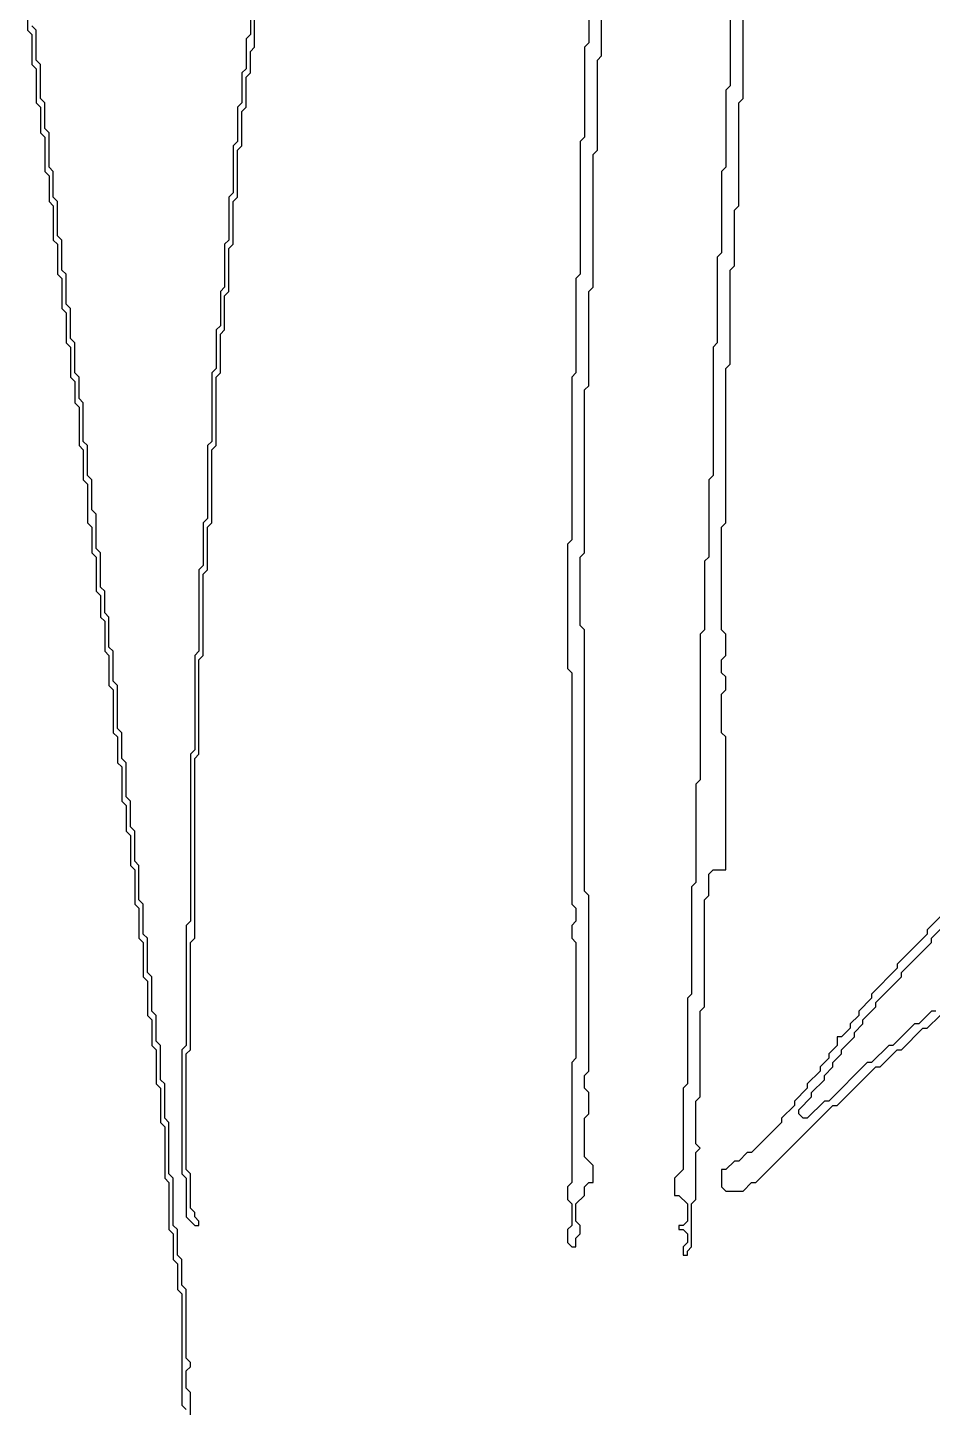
# Model space of a CAD drawing. Header units: metres. Extents: x 0 to 100, y 0 to 141.
# Drawn here: x 60.38 to 65.66, y 12.71 to 20.76 of the extents above; entities that cross this region are included whole.
import ezdxf

# ---------------------------------------------------------------- set-up
doc = ezdxf.new("R2010")
doc.units = ezdxf.units.M

msp = doc.modelspace()

# ---------------------------------------------------------------- linework, layer by layer
for points in [[(64.475, 21.225), (64.475, 20.425), (64.45, 20.4), (64.45, 19.95), (64.425, 19.925), (64.425, 19.45), (64.4, 19.425), (64.4, 18.925), (64.375, 18.9), (64.375, 18.15), (64.35, 18.125), (64.35, 17.675), (64.325, 17.65), (64.325, 17.25), (64.3, 17.225), (64.3, 16.375), (64.275, 16.35), (64.275, 15.775), (64.25, 15.75), (64.25, 15.125), (64.225, 15.1), (64.225, 14.6), (64.2, 14.575), (64.2, 14.1), (64.15, 14.05), (64.15, 13.95), (64.175, 13.95), (64.225, 13.9), (64.225, 13.8), (64.2, 13.775), (64.175, 13.775), (64.175, 13.75), (64.2, 13.75), (64.225, 13.725), (64.225, 13.675), (64.2, 13.65), (64.2, 13.6), (64.225, 13.6), (64.225, 13.625), (64.25, 13.65), (64.25, 13.9), (64.275, 13.925), (64.275, 14.2), (64.3, 14.225), (64.275, 14.25), (64.275, 14.5), (64.3, 14.525), (64.3, 15.025), (64.325, 15.05), (64.325, 15.675), (64.35, 15.7), (64.35, 15.825), (64.375, 15.85), (64.45, 15.85), (64.45, 16.625), (64.425, 16.65), (64.425, 16.875), (64.45, 16.9), (64.45, 16.975), (64.425, 17), (64.425, 17.075), (64.45, 17.1), (64.45, 17.225), (64.425, 17.25), (64.425, 17.85), (64.45, 17.875), (64.45, 18.775), (64.475, 18.8), (64.475, 19.35), (64.5, 19.375), (64.5, 19.7), (64.525, 19.725), (64.525, 20.325), (64.55, 20.35), (64.55, 21.15)], [(63.65, 21.05), (63.65, 20.675), (63.625, 20.65), (63.625, 20.125), (63.6, 20.1), (63.6, 19.325), (63.575, 19.3), (63.575, 18.75), (63.55, 18.725), (63.55, 17.775), (63.525, 17.75), (63.525, 17.025), (63.55, 17), (63.55, 15.65), (63.575, 15.625), (63.575, 15.55), (63.55, 15.525), (63.55, 15.45), (63.575, 15.425), (63.575, 14.75), (63.55, 14.725), (63.55, 14.025), (63.525, 14), (63.525, 13.925), (63.55, 13.9), (63.55, 13.775), (63.525, 13.75), (63.525, 13.675), (63.55, 13.65), (63.575, 13.65), (63.575, 13.7), (63.6, 13.725), (63.6, 13.775), (63.575, 13.8), (63.575, 13.9), (63.625, 13.95), (63.625, 14), (63.65, 14.025), (63.675, 14.025), (63.675, 14.125), (63.625, 14.175), (63.625, 14.4), (63.65, 14.425), (63.65, 14.55), (63.625, 14.575), (63.625, 14.65), (63.65, 14.675), (63.65, 15.7), (63.625, 15.725), (63.625, 17.25), (63.6, 17.275), (63.6, 17.675), (63.625, 17.7), (63.625, 18.65), (63.65, 18.675), (63.65, 19.225), (63.675, 19.25), (63.675, 20.025), (63.7, 20.05), (63.7, 20.575), (63.725, 20.6), (63.725, 20.975)], [(61.675, 21), (61.675, 20.725), (61.65, 20.7), (61.65, 20.525), (61.625, 20.5), (61.625, 20.325), (61.6, 20.3), (61.6, 20.1), (61.575, 20.075), (61.575, 19.8), (61.55, 19.775), (61.55, 19.525), (61.525, 19.5), (61.525, 19.25), (61.5, 19.225), (61.5, 19.025), (61.475, 19), (61.475, 18.775), (61.45, 18.75), (61.45, 18.35), (61.425, 18.325), (61.425, 17.9), (61.4, 17.875), (61.4, 17.625), (61.375, 17.6), (61.375, 17.125), (61.35, 17.1), (61.35, 16.55), (61.325, 16.525), (61.325, 15.55), (61.3, 15.525), (61.3, 14.825), (61.275, 14.8), (61.275, 14.075), (61.3, 14.05), (61.3, 13.825), (61.35, 13.775), (61.375, 13.775), (61.375, 13.8), (61.35, 13.825), (61.35, 13.85), (61.325, 13.875), (61.325, 14.075), (61.3, 14.1), (61.3, 14.775), (61.325, 14.8), (61.325, 15.425), (61.35, 15.45), (61.35, 16.5), (61.375, 16.525), (61.375, 17.075), (61.4, 17.1), (61.4, 17.575), (61.425, 17.6), (61.425, 17.85), (61.45, 17.875), (61.45, 18.3), (61.475, 18.325), (61.475, 18.725), (61.5, 18.75), (61.5, 18.975), (61.525, 19), (61.525, 19.2), (61.55, 19.225), (61.55, 19.475), (61.575, 19.5), (61.575, 19.75), (61.6, 19.775), (61.6, 20.05), (61.625, 20.075), (61.625, 20.275), (61.65, 20.3), (61.65, 20.475), (61.675, 20.5), (61.675, 20.625), (61.7, 20.65), (61.7, 20.825)], [(60.375, 20.925), (60.375, 20.75), (60.4, 20.725), (60.4, 20.55), (60.425, 20.525), (60.425, 20.325), (60.45, 20.3), (60.45, 20.15), (60.475, 20.125), (60.475, 19.925), (60.5, 19.9), (60.5, 19.75), (60.525, 19.725), (60.525, 19.525), (60.55, 19.5), (60.55, 19.325), (60.575, 19.3), (60.575, 19.125), (60.6, 19.1), (60.6, 18.925), (60.625, 18.9), (60.625, 18.725), (60.65, 18.7), (60.65, 18.575), (60.675, 18.55), (60.675, 18.325), (60.7, 18.3), (60.7, 18.125), (60.725, 18.1), (60.725, 17.875), (60.75, 17.85), (60.75, 17.7), (60.775, 17.675), (60.775, 17.475), (60.8, 17.45), (60.8, 17.325), (60.825, 17.3), (60.825, 17.125), (60.85, 17.1), (60.85, 16.925), (60.875, 16.9), (60.875, 16.65), (60.9, 16.625), (60.9, 16.475), (60.925, 16.45), (60.925, 16.25), (60.95, 16.225), (60.95, 16.075), (60.975, 16.05), (60.975, 15.875), (61, 15.85), (61, 15.65), (61.025, 15.625), (61.025, 15.45), (61.05, 15.425), (61.05, 15.225), (61.075, 15.2), (61.075, 15), (61.1, 14.975), (61.1, 14.825), (61.125, 14.8), (61.125, 14.6), (61.15, 14.575), (61.15, 14.375), (61.175, 14.35), (61.175, 14.05), (61.2, 14.025), (61.2, 13.75), (61.225, 13.725), (61.225, 13.575), (61.25, 13.55), (61.25, 13.4), (61.275, 13.375), (61.275, 12.725), (61.3, 12.7)], [(61.325, 12.425), (61.325, 12.8), (61.3, 12.825), (61.3, 12.925), (61.325, 12.95), (61.325, 12.975), (61.3, 13), (61.3, 13.4), (61.275, 13.425), (61.275, 13.575), (61.25, 13.6), (61.25, 13.75), (61.225, 13.775), (61.225, 14.05), (61.2, 14.075), (61.2, 14.375), (61.175, 14.4), (61.175, 14.6), (61.15, 14.625), (61.15, 14.825), (61.125, 14.85), (61.125, 15), (61.1, 15.025), (61.1, 15.225), (61.075, 15.25), (61.075, 15.45), (61.05, 15.475), (61.05, 15.65), (61.025, 15.675), (61.025, 15.875), (61, 15.9), (61, 16.075), (60.975, 16.1), (60.975, 16.25), (60.95, 16.275), (60.95, 16.475), (60.925, 16.5), (60.925, 16.65), (60.9, 16.675), (60.9, 16.925), (60.875, 16.95), (60.875, 17.125), (60.85, 17.15), (60.85, 17.325), (60.825, 17.35), (60.825, 17.475), (60.8, 17.5), (60.8, 17.7), (60.775, 17.725), (60.775, 17.925), (60.75, 17.95), (60.75, 18.125), (60.725, 18.15), (60.725, 18.325), (60.7, 18.35), (60.7, 18.575), (60.675, 18.6), (60.675, 18.725), (60.65, 18.75), (60.65, 18.925), (60.625, 18.95), (60.625, 19.125), (60.6, 19.15), (60.6, 19.325), (60.575, 19.35), (60.575, 19.525), (60.55, 19.55), (60.55, 19.75), (60.525, 19.775), (60.525, 19.925), (60.5, 19.95), (60.5, 20.15), (60.475, 20.175), (60.475, 20.325), (60.45, 20.35), (60.45, 20.55), (60.425, 20.575), (60.425, 20.75), (60.4, 20.775)], [(65.825, 15.7), (65.625, 15.5), (65.625, 15.475), (65.45, 15.3), (65.45, 15.275), (65.3, 15.125), (65.3, 15.1), (65.225, 15.025), (65.225, 15), (65.175, 14.95), (65.175, 14.925), (65.125, 14.875), (65.1, 14.875), (65.1, 14.825), (65.05, 14.775), (65.05, 14.75), (65, 14.7), (65, 14.675), (64.925, 14.6), (64.925, 14.575), (64.85, 14.5), (64.85, 14.475), (64.775, 14.4), (64.775, 14.375), (64.6, 14.2), (64.575, 14.2), (64.525, 14.15), (64.5, 14.15), (64.45, 14.1), (64.425, 14.1), (64.425, 14), (64.45, 13.975), (64.55, 13.975), (64.6, 14.025), (64.625, 14.025), (65.075, 14.475), (65.1, 14.475), (65.325, 14.7), (65.35, 14.7), (65.45, 14.8), (65.475, 14.8), (65.6, 14.925), (65.625, 14.925), (65.7, 15)], [(65.675, 15.025), (65.65, 15.025), (65.575, 14.95), (65.55, 14.95), (65.425, 14.825), (65.4, 14.825), (65.3, 14.725), (65.275, 14.725), (65.05, 14.5), (65.025, 14.5), (64.925, 14.4), (64.9, 14.4), (64.875, 14.425), (64.875, 14.45), (64.95, 14.525), (64.95, 14.55), (65.025, 14.625), (65.025, 14.65), (65.075, 14.7), (65.075, 14.725), (65.125, 14.775), (65.125, 14.8), (65.2, 14.875), (65.2, 14.9), (65.25, 14.95), (65.25, 14.975), (65.325, 15.05), (65.325, 15.075), (65.475, 15.225), (65.475, 15.25), (65.65, 15.425), (65.65, 15.45), (65.85, 15.65)]]:
    msp.add_lwpolyline(points)

doc.saveas('drawing.dxf')
